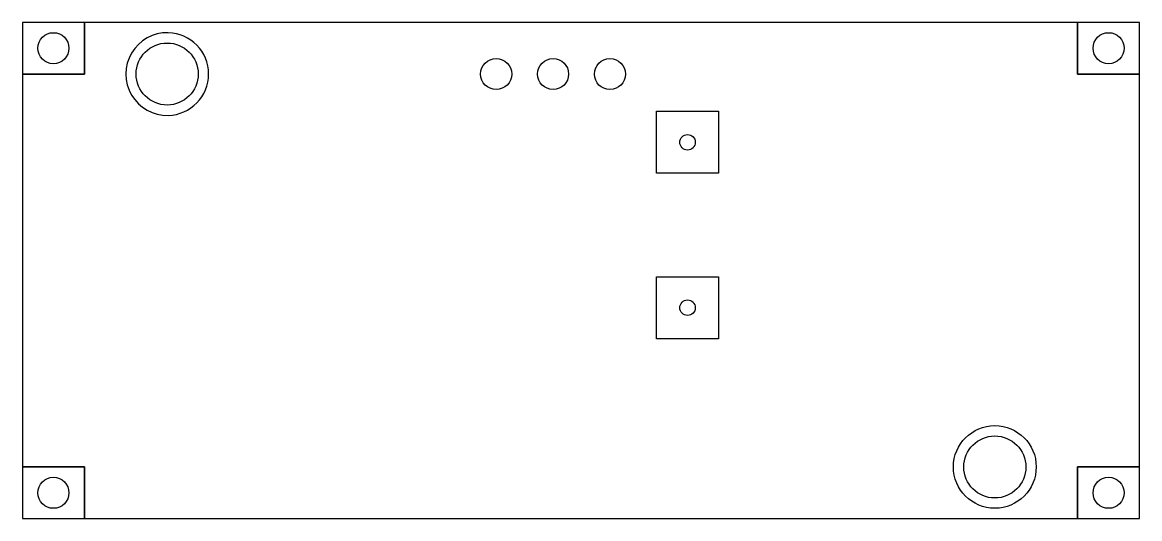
# Model space of a CAD drawing. Header units: millimetres. Extents: x -51 to 3, y -24 to 0.
import ezdxf

# ---------------------------------------------------------------- set-up
doc = ezdxf.new("R2010")
doc.units = ezdxf.units.MM

msp = doc.modelspace()

# ---------------------------------------------------------------- linework, layer by layer
for points in [[(-51, 0), (-51, -2.5), (-48, -2.5), (-48, 0)], [(-51, -2.5), (-51, -21.5), (-48, -21.5), (-48, -24), (-4, -24), (0, -24), (0, -21.5), (3, -21.5), (3, -2.5), (0, -2.5), (0, 0), (-44, 0), (-48, 0), (-48, -2.5)], [(3, -2.5), (3, 0), (0, 0), (0, -2.5)], [(-20.35, -7.3), (-20.35, -4.3), (-17.35, -4.3), (-17.35, -7.3)], [(-17.35, -15.3), (-20.35, -15.3), (-20.35, -12.3), (-17.35, -12.3)], [(-51, -21.5), (-51, -24), (-48, -24), (-48, -21.5)], [(3, -24), (3, -21.5), (0, -21.5), (0, -24)]]:
    msp.add_lwpolyline(points, close=True)
msp.add_lwpolyline([(-43.95, -4.499, 0.975305), (-43.95, -0.501, 1.02532)], format="xyb", close=True)
for centre, radius in [((-49.5, -1.25), 0.75), ((1.5, -1.25), 0.75), ((-44, -2.5), 1.5), ((-28.1, -2.5), 0.75), ((-25.35, -2.5), 0.75), ((-22.6, -2.5), 0.75), ((-18.85, -5.8), 0.375), ((-18.85, -13.8), 0.375), ((-4, -21.5), 2), ((-4, -21.5), 1.5), ((-49.5, -22.75), 0.75), ((-49.5, -22.75), 0.75), ((1.5, -22.75), 0.75)]:
    msp.add_circle(centre, radius)

doc.saveas('drawing.dxf')
